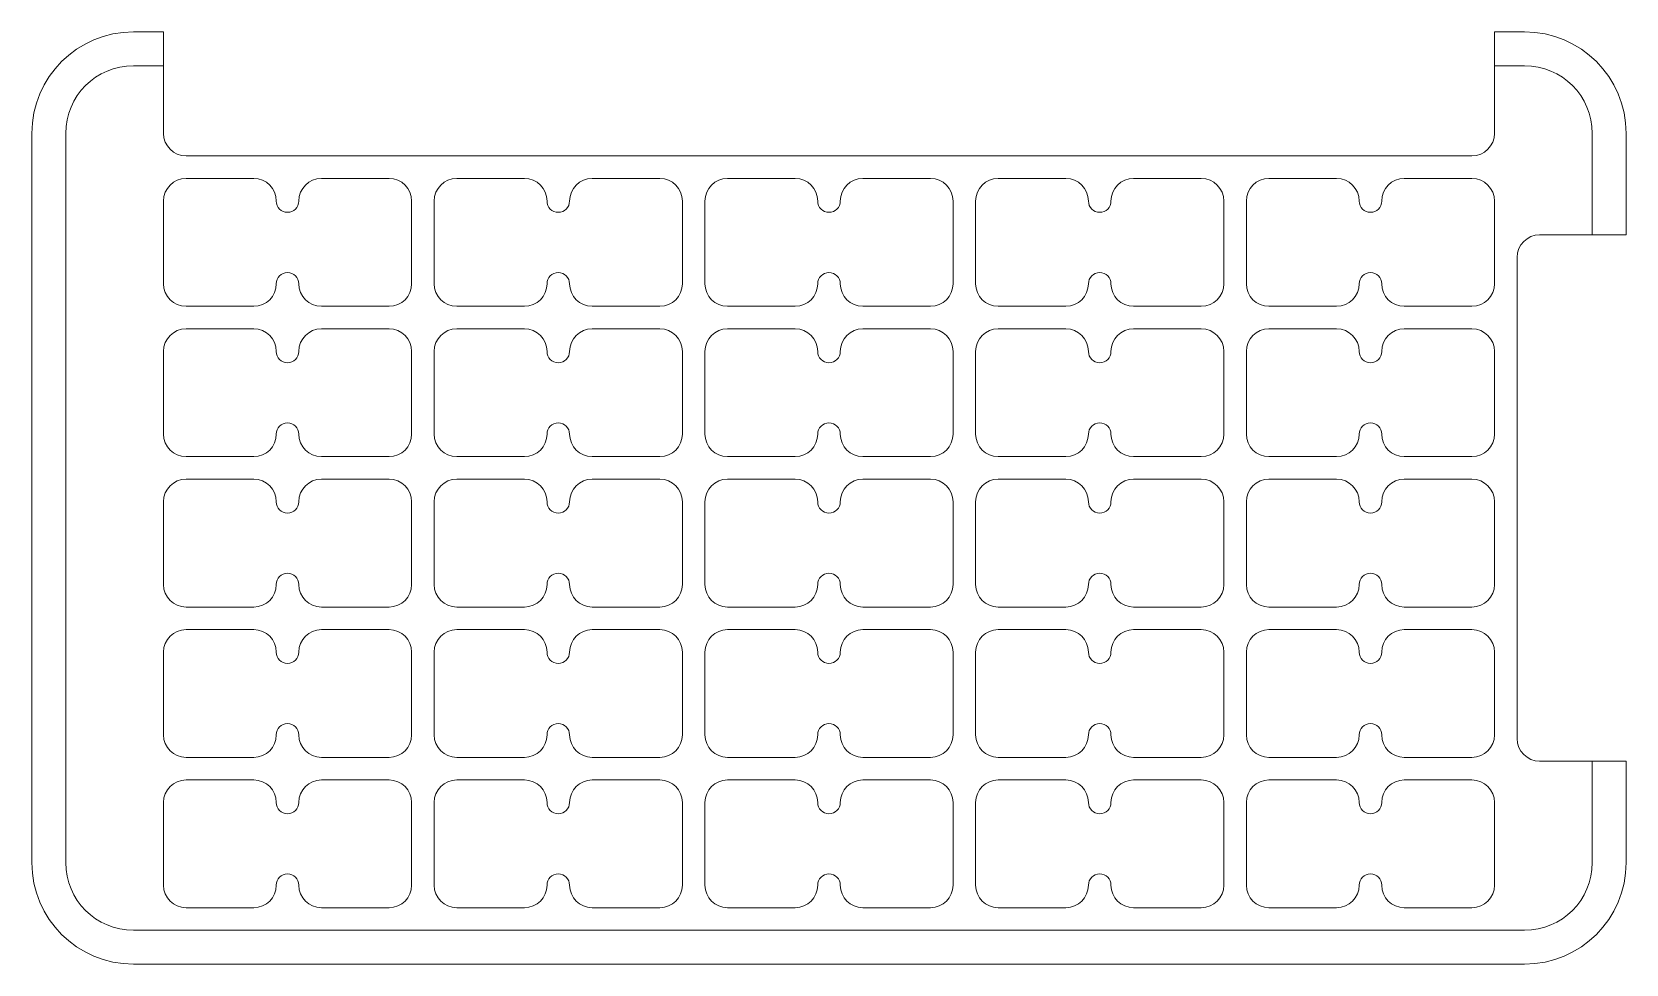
# Model space of a CAD drawing. Header units: millimetres. Extents: x -106 to 106, y -62 to 62.
import ezdxf

# ---------------------------------------------------------------- set-up
doc = ezdxf.new("R2010")
doc.units = ezdxf.units.MM

msp = doc.modelspace()

# ---------------------------------------------------------------- linework, layer by layer
at = {"color": 7, "linetype": 'Continuous', "lineweight": 15}
for p, q in [((-88.5, 62), (-92.5, 62)), ((-88.5, 48.5), (-88.5, 62)), ((88.5, 48.5), (88.5, 62)), ((92.5, 62), (88.5, 62)), ((-88.5, 57.5), (-92.5, 57.5)), ((92.5, 57.5), (88.5, 57.5)), ((-106, 48.5), (-106, -48.5)), ((-101.5, 48.5), (-101.5, -48.5)), ((101.5, 35), (101.5, 48.5)), ((106, 35), (106, 48.5)), ((-85.5, 45.5), (85.5, 45.5)), ((-76.5, 42.5), (-85.5, 42.5)), ((-58.5, 42.5), (-67.5, 42.5)), ((-40.5, 42.5), (-49.5, 42.5)), ((-22.5, 42.5), (-31.5, 42.5)), ((-4.5, 42.5), (-13.5, 42.5)), ((4.5, 42.5), (13.5, 42.5)), ((22.5, 42.5), (31.5, 42.5)), ((40.5, 42.5), (49.5, 42.5)), ((58.5, 42.5), (67.5, 42.5)), ((76.5, 42.5), (85.5, 42.5)), ((-88.5, 39.5), (-88.5, 28.5)), ((-55.5, 28.5), (-55.5, 39.5)), ((-52.5, 39.5), (-52.5, 28.5)), ((-19.5, 28.5), (-19.5, 39.5)), ((-16.5, 39.5), (-16.5, 28.5)), ((16.5, 39.5), (16.5, 28.5)), ((19.5, 28.5), (19.5, 39.5)), ((52.5, 39.5), (52.5, 28.5)), ((55.5, 28.5), (55.5, 39.5)), ((88.5, 39.5), (88.5, 28.5)), ((94.5, 35), (106, 35)), ((91.5, 32), (91.5, -32)), ((-85.5, 25.5), (-76.5, 25.5)), ((-67.5, 25.5), (-58.5, 25.5)), ((-49.5, 25.5), (-40.5, 25.5)), ((-31.5, 25.5), (-22.5, 25.5)), ((-13.5, 25.5), (-4.5, 25.5)), ((13.5, 25.5), (4.5, 25.5)), ((31.5, 25.5), (22.5, 25.5)), ((49.5, 25.5), (40.5, 25.5)), ((67.5, 25.5), (58.5, 25.5)), ((85.5, 25.5), (76.5, 25.5)), ((-76.5, 22.5), (-85.5, 22.5)), ((-58.5, 22.5), (-67.5, 22.5)), ((-40.5, 22.5), (-49.5, 22.5)), ((-22.5, 22.5), (-31.5, 22.5)), ((-4.5, 22.5), (-13.5, 22.5)), ((4.5, 22.5), (13.5, 22.5)), ((22.5, 22.5), (31.5, 22.5)), ((40.5, 22.5), (49.5, 22.5)), ((58.5, 22.5), (67.5, 22.5)), ((76.5, 22.5), (85.5, 22.5)), ((-88.5, 19.5), (-88.5, 8.5)), ((-55.5, 8.5), (-55.5, 19.5)), ((-52.5, 19.5), (-52.5, 8.5)), ((-19.5, 8.5), (-19.5, 19.5)), ((-16.5, 19.5), (-16.5, 8.5)), ((16.5, 19.5), (16.5, 8.5)), ((19.5, 8.5), (19.5, 19.5)), ((52.5, 19.5), (52.5, 8.5)), ((55.5, 8.5), (55.5, 19.5)), ((88.5, 19.5), (88.5, 8.5)), ((-85.5, 5.5), (-76.5, 5.5)), ((-67.5, 5.5), (-58.5, 5.5)), ((-49.5, 5.5), (-40.5, 5.5)), ((-31.5, 5.5), (-22.5, 5.5)), ((-13.5, 5.5), (-4.5, 5.5)), ((13.5, 5.5), (4.5, 5.5)), ((31.5, 5.5), (22.5, 5.5)), ((49.5, 5.5), (40.5, 5.5)), ((67.5, 5.5), (58.5, 5.5)), ((85.5, 5.5), (76.5, 5.5)), ((-76.5, 2.5), (-85.5, 2.5)), ((-58.5, 2.5), (-67.5, 2.5)), ((-40.5, 2.5), (-49.5, 2.5)), ((-22.5, 2.5), (-31.5, 2.5)), ((-4.5, 2.5), (-13.5, 2.5)), ((4.5, 2.5), (13.5, 2.5)), ((22.5, 2.5), (31.5, 2.5)), ((40.5, 2.5), (49.5, 2.5)), ((58.5, 2.5), (67.5, 2.5)), ((76.5, 2.5), (85.5, 2.5)), ((-88.5, -0.5), (-88.5, -11.5)), ((-55.5, -11.5), (-55.5, -0.5)), ((-52.5, -0.5), (-52.5, -11.5)), ((-19.5, -11.5), (-19.5, -0.5)), ((-16.5, -0.5), (-16.5, -11.5)), ((16.5, -0.5), (16.5, -11.5)), ((19.5, -11.5), (19.5, -0.5)), ((52.5, -0.5), (52.5, -11.5)), ((55.5, -11.5), (55.5, -0.5)), ((88.5, -0.5), (88.5, -11.5)), ((-85.5, -14.5), (-76.5, -14.5)), ((-67.5, -14.5), (-58.5, -14.5)), ((-49.5, -14.5), (-40.5, -14.5)), ((-31.5, -14.5), (-22.5, -14.5)), ((-13.5, -14.5), (-4.5, -14.5)), ((13.5, -14.5), (4.5, -14.5)), ((31.5, -14.5), (22.5, -14.5)), ((49.5, -14.5), (40.5, -14.5)), ((67.5, -14.5), (58.5, -14.5)), ((85.5, -14.5), (76.5, -14.5)), ((-76.5, -17.5), (-85.5, -17.5)), ((-58.5, -17.5), (-67.5, -17.5)), ((-40.5, -17.5), (-49.5, -17.5)), ((-22.5, -17.5), (-31.5, -17.5)), ((-4.5, -17.5), (-13.5, -17.5)), ((4.5, -17.5), (13.5, -17.5)), ((22.5, -17.5), (31.5, -17.5)), ((40.5, -17.5), (49.5, -17.5)), ((58.5, -17.5), (67.5, -17.5)), ((76.5, -17.5), (85.5, -17.5)), ((-88.5, -20.5), (-88.5, -31.5)), ((-55.5, -31.5), (-55.5, -20.5)), ((-52.5, -20.5), (-52.5, -31.5)), ((-19.5, -31.5), (-19.5, -20.5)), ((-16.5, -20.5), (-16.5, -31.5)), ((16.5, -20.5), (16.5, -31.5)), ((19.5, -31.5), (19.5, -20.5)), ((52.5, -20.5), (52.5, -31.5)), ((55.5, -31.5), (55.5, -20.5)), ((88.5, -20.5), (88.5, -31.5)), ((-85.5, -34.5), (-76.5, -34.5)), ((-67.5, -34.5), (-58.5, -34.5)), ((-49.5, -34.5), (-40.5, -34.5)), ((-31.5, -34.5), (-22.5, -34.5)), ((-13.5, -34.5), (-4.5, -34.5)), ((13.5, -34.5), (4.5, -34.5)), ((31.5, -34.5), (22.5, -34.5)), ((49.5, -34.5), (40.5, -34.5)), ((67.5, -34.5), (58.5, -34.5)), ((85.5, -34.5), (76.5, -34.5)), ((94.5, -35), (106, -35)), ((101.5, -48.5), (101.5, -35)), ((106, -48.5), (106, -35)), ((-76.5, -37.5), (-85.5, -37.5)), ((-58.5, -37.5), (-67.5, -37.5)), ((-40.5, -37.5), (-49.5, -37.5)), ((-22.5, -37.5), (-31.5, -37.5)), ((-4.5, -37.5), (-13.5, -37.5)), ((4.5, -37.5), (13.5, -37.5)), ((22.5, -37.5), (31.5, -37.5)), ((40.5, -37.5), (49.5, -37.5)), ((58.5, -37.5), (67.5, -37.5)), ((76.5, -37.5), (85.5, -37.5)), ((-88.5, -40.5), (-88.5, -51.5)), ((-55.5, -51.5), (-55.5, -40.5)), ((-52.5, -40.5), (-52.5, -51.5)), ((-19.5, -51.5), (-19.5, -40.5)), ((-16.5, -40.5), (-16.5, -51.5)), ((16.5, -40.5), (16.5, -51.5)), ((19.5, -51.5), (19.5, -40.5)), ((52.5, -40.5), (52.5, -51.5)), ((55.5, -51.5), (55.5, -40.5)), ((88.5, -40.5), (88.5, -51.5)), ((-85.5, -54.5), (-76.5, -54.5)), ((-67.5, -54.5), (-58.5, -54.5)), ((-49.5, -54.5), (-40.5, -54.5)), ((-31.5, -54.5), (-22.5, -54.5)), ((-13.5, -54.5), (-4.5, -54.5)), ((13.5, -54.5), (4.5, -54.5)), ((31.5, -54.5), (22.5, -54.5)), ((49.5, -54.5), (40.5, -54.5)), ((67.5, -54.5), (58.5, -54.5)), ((85.5, -54.5), (76.5, -54.5)), ((-92.5, -57.5), (92.5, -57.5)), ((-92.5, -62), (92.5, -62))]:
    msp.add_line(p, q, dxfattribs=at)
for centre, radius, start, end in [((-92.5, 48.5), 13.5, 90, 180), ((92.5, 48.5), 13.5, 0, 90), ((-92.5, 48.5), 9, 90, 180), ((92.5, 48.5), 9, 0, 90), ((-85.5, 48.5), 3, 180, 270), ((85.5, 48.5), 3, 270, 0), ((-85.5, 39.5), 3, 90, 180), ((-76.5, 39.5), 3, 0, 90), ((-67.5, 39.5), 3, 90, 180), ((-58.5, 39.5), 3, 0, 90), ((-49.5, 39.5), 3, 90, 180), ((-40.5, 39.5), 3, 0, 90), ((-31.5, 39.5), 3, 90, 180), ((-22.5, 39.5), 3, 0, 90), ((-13.5, 39.5), 3, 90, 180), ((-4.5, 39.5), 3, 0, 90), ((4.5, 39.5), 3, 90, 180), ((13.5, 39.5), 3, 0, 90), ((22.5, 39.5), 3, 90, 180), ((31.5, 39.5), 3, 0, 90), ((40.5, 39.5), 3, 90, 180), ((49.5, 39.5), 3, 0, 90), ((58.5, 39.5), 3, 90, 180), ((67.5, 39.5), 3, 0, 90), ((76.5, 39.5), 3, 90, 180), ((85.5, 39.5), 3, 0, 90), ((-72, 39.5), 1.5, 180, 0), ((-36, 39.5), 1.5, 180, 0), ((0, 39.5), 1.5, 180, 0), ((36, 39.5), 1.5, 180, 0), ((72, 39.5), 1.5, 180, 0), ((94.5, 32), 3, 90, 180), ((-72, 28.5), 1.5, 0, 180), ((-36, 28.5), 1.5, 0, 180), ((0, 28.5), 1.5, 0, 180), ((36, 28.5), 1.5, 0, 180), ((72, 28.5), 1.5, 0, 180), ((-85.5, 28.5), 3, 180, 270), ((-76.5, 28.5), 3, 270, 0), ((-67.5, 28.5), 3, 180, 270), ((-58.5, 28.5), 3, 270, 0), ((-49.5, 28.5), 3, 180, 270), ((-40.5, 28.5), 3, 270, 0), ((-31.5, 28.5), 3, 180, 270), ((-22.5, 28.5), 3, 270, 0), ((-13.5, 28.5), 3, 180, 270), ((-4.5, 28.5), 3, 270, 0), ((4.5, 28.5), 3, 180, 270), ((13.5, 28.5), 3, 270, 0), ((22.5, 28.5), 3, 180, 270), ((31.5, 28.5), 3, 270, 0), ((40.5, 28.5), 3, 180, 270), ((49.5, 28.5), 3, 270, 0), ((58.5, 28.5), 3, 180, 270), ((67.5, 28.5), 3, 270, 0), ((76.5, 28.5), 3, 180, 270), ((85.5, 28.5), 3, 270, 0), ((-85.5, 19.5), 3, 90, 180), ((-76.5, 19.5), 3, 0, 90), ((-67.5, 19.5), 3, 90, 180), ((-58.5, 19.5), 3, 0, 90), ((-49.5, 19.5), 3, 90, 180), ((-40.5, 19.5), 3, 0, 90), ((-31.5, 19.5), 3, 90, 180), ((-22.5, 19.5), 3, 0, 90), ((-13.5, 19.5), 3, 90, 180), ((-4.5, 19.5), 3, 0, 90), ((4.5, 19.5), 3, 90, 180), ((13.5, 19.5), 3, 0, 90), ((22.5, 19.5), 3, 90, 180), ((31.5, 19.5), 3, 0, 90), ((40.5, 19.5), 3, 90, 180), ((49.5, 19.5), 3, 0, 90), ((58.5, 19.5), 3, 90, 180), ((67.5, 19.5), 3, 0, 90), ((76.5, 19.5), 3, 90, 180), ((85.5, 19.5), 3, 0, 90), ((-72, 19.5), 1.5, 180, 0), ((-36, 19.5), 1.5, 180, 0), ((0, 19.5), 1.5, 180, 0), ((36, 19.5), 1.5, 180, 0), ((72, 19.5), 1.5, 180, 0), ((-85.5, 8.5), 3, 180, 270), ((-76.5, 8.5), 3, 270, 0), ((-72, 8.5), 1.5, 0, 180), ((-67.5, 8.5), 3, 180, 270), ((-58.5, 8.5), 3, 270, 0), ((-49.5, 8.5), 3, 180, 270), ((-40.5, 8.5), 3, 270, 0), ((-36, 8.5), 1.5, 0, 180), ((-31.5, 8.5), 3, 180, 270), ((-22.5, 8.5), 3, 270, 0), ((-13.5, 8.5), 3, 180, 270), ((-4.5, 8.5), 3, 270, 0), ((0, 8.5), 1.5, 0, 180), ((4.5, 8.5), 3, 180, 270), ((13.5, 8.5), 3, 270, 0), ((22.5, 8.5), 3, 180, 270), ((31.5, 8.5), 3, 270, 0), ((36, 8.5), 1.5, 0, 180), ((40.5, 8.5), 3, 180, 270), ((49.5, 8.5), 3, 270, 0), ((58.5, 8.5), 3, 180, 270), ((67.5, 8.5), 3, 270, 0), ((72, 8.5), 1.5, 0, 180), ((76.5, 8.5), 3, 180, 270), ((85.5, 8.5), 3, 270, 0), ((-85.5, -0.5), 3, 90, 180), ((-76.5, -0.5), 3, 0, 90), ((-67.5, -0.5), 3, 90, 180), ((-58.5, -0.5), 3, 0, 90), ((-49.5, -0.5), 3, 90, 180), ((-40.5, -0.5), 3, 0, 90), ((-31.5, -0.5), 3, 90, 180), ((-22.5, -0.5), 3, 0, 90), ((-13.5, -0.5), 3, 90, 180), ((-4.5, -0.5), 3, 0, 90), ((4.5, -0.5), 3, 90, 180), ((13.5, -0.5), 3, 0, 90), ((22.5, -0.5), 3, 90, 180), ((31.5, -0.5), 3, 0, 90), ((40.5, -0.5), 3, 90, 180), ((49.5, -0.5), 3, 0, 90), ((58.5, -0.5), 3, 90, 180), ((67.5, -0.5), 3, 0, 90), ((76.5, -0.5), 3, 90, 180), ((85.5, -0.5), 3, 0, 90), ((-72, -0.5), 1.5, 180, 0), ((-36, -0.5), 1.5, 180, 0), ((0, -0.5), 1.5, 180, 0), ((36, -0.5), 1.5, 180, 0), ((72, -0.5), 1.5, 180, 0), ((-72, -11.5), 1.5, 0, 180), ((-36, -11.5), 1.5, 0, 180), ((0, -11.5), 1.5, 0, 180), ((36, -11.5), 1.5, 0, 180), ((72, -11.5), 1.5, 0, 180), ((-85.5, -11.5), 3, 180, 270), ((-76.5, -11.5), 3, 270, 0), ((-67.5, -11.5), 3, 180, 270), ((-58.5, -11.5), 3, 270, 0), ((-49.5, -11.5), 3, 180, 270), ((-40.5, -11.5), 3, 270, 0), ((-31.5, -11.5), 3, 180, 270), ((-22.5, -11.5), 3, 270, 0), ((-13.5, -11.5), 3, 180, 270), ((-4.5, -11.5), 3, 270, 0), ((4.5, -11.5), 3, 180, 270), ((13.5, -11.5), 3, 270, 0), ((22.5, -11.5), 3, 180, 270), ((31.5, -11.5), 3, 270, 0), ((40.5, -11.5), 3, 180, 270), ((49.5, -11.5), 3, 270, 0), ((58.5, -11.5), 3, 180, 270), ((67.5, -11.5), 3, 270, 0), ((76.5, -11.5), 3, 180, 270), ((85.5, -11.5), 3, 270, 0), ((-85.5, -20.5), 3, 90, 180), ((-76.5, -20.5), 3, 0, 90), ((-67.5, -20.5), 3, 90, 180), ((-58.5, -20.5), 3, 0, 90), ((-49.5, -20.5), 3, 90, 180), ((-40.5, -20.5), 3, 0, 90), ((-31.5, -20.5), 3, 90, 180), ((-22.5, -20.5), 3, 0, 90), ((-13.5, -20.5), 3, 90, 180), ((-4.5, -20.5), 3, 0, 90), ((4.5, -20.5), 3, 90, 180), ((13.5, -20.5), 3, 0, 90), ((22.5, -20.5), 3, 90, 180), ((31.5, -20.5), 3, 0, 90), ((40.5, -20.5), 3, 90, 180), ((49.5, -20.5), 3, 0, 90), ((58.5, -20.5), 3, 90, 180), ((67.5, -20.5), 3, 0, 90), ((76.5, -20.5), 3, 90, 180), ((85.5, -20.5), 3, 0, 90), ((-72, -20.5), 1.5, 180, 0), ((-36, -20.5), 1.5, 180, 0), ((0, -20.5), 1.5, 180, 0), ((36, -20.5), 1.5, 180, 0), ((72, -20.5), 1.5, 180, 0), ((-85.5, -31.5), 3, 180, 270), ((-76.5, -31.5), 3, 270, 0), ((-72, -31.5), 1.5, 0, 180), ((-67.5, -31.5), 3, 180, 270), ((-58.5, -31.5), 3, 270, 0), ((-49.5, -31.5), 3, 180, 270), ((-40.5, -31.5), 3, 270, 0), ((-36, -31.5), 1.5, 0, 180), ((-31.5, -31.5), 3, 180, 270), ((-22.5, -31.5), 3, 270, 0), ((-13.5, -31.5), 3, 180, 270), ((-4.5, -31.5), 3, 270, 0), ((0, -31.5), 1.5, 0, 180), ((4.5, -31.5), 3, 180, 270), ((13.5, -31.5), 3, 270, 0), ((22.5, -31.5), 3, 180, 270), ((31.5, -31.5), 3, 270, 0), ((36, -31.5), 1.5, 0, 180), ((40.5, -31.5), 3, 180, 270), ((49.5, -31.5), 3, 270, 0), ((58.5, -31.5), 3, 180, 270), ((67.5, -31.5), 3, 270, 0), ((72, -31.5), 1.5, 0, 180), ((76.5, -31.5), 3, 180, 270), ((85.5, -31.5), 3, 270, 0), ((94.5, -32), 3, 180, 270), ((-85.5, -40.5), 3, 90, 180), ((-76.5, -40.5), 3, 0, 90), ((-67.5, -40.5), 3, 90, 180), ((-58.5, -40.5), 3, 0, 90), ((-49.5, -40.5), 3, 90, 180), ((-40.5, -40.5), 3, 0, 90), ((-31.5, -40.5), 3, 90, 180), ((-22.5, -40.5), 3, 0, 90), ((-13.5, -40.5), 3, 90, 180), ((-4.5, -40.5), 3, 0, 90), ((4.5, -40.5), 3, 90, 180), ((13.5, -40.5), 3, 0, 90), ((22.5, -40.5), 3, 90, 180), ((31.5, -40.5), 3, 0, 90), ((40.5, -40.5), 3, 90, 180), ((49.5, -40.5), 3, 0, 90), ((58.5, -40.5), 3, 90, 180), ((67.5, -40.5), 3, 0, 90), ((76.5, -40.5), 3, 90, 180), ((85.5, -40.5), 3, 0, 90), ((-72, -40.5), 1.5, 180, 0), ((-36, -40.5), 1.5, 180, 0), ((0, -40.5), 1.5, 180, 0), ((36, -40.5), 1.5, 180, 0), ((72, -40.5), 1.5, 180, 0), ((-92.5, -48.5), 13.5, 180, 270), ((-92.5, -48.5), 9, 180, 270), ((92.5, -48.5), 9, 270, 0), ((92.5, -48.5), 13.5, 270, 0), ((-72, -51.5), 1.5, 0, 180), ((-36, -51.5), 1.5, 0, 180), ((0, -51.5), 1.5, 0, 180), ((36, -51.5), 1.5, 0, 180), ((72, -51.5), 1.5, 0, 180), ((-85.5, -51.5), 3, 180, 270), ((-76.5, -51.5), 3, 270, 0), ((-67.5, -51.5), 3, 180, 270), ((-58.5, -51.5), 3, 270, 0), ((-49.5, -51.5), 3, 180, 270), ((-40.5, -51.5), 3, 270, 0), ((-31.5, -51.5), 3, 180, 270), ((-22.5, -51.5), 3, 270, 0), ((-13.5, -51.5), 3, 180, 270), ((-4.5, -51.5), 3, 270, 0), ((4.5, -51.5), 3, 180, 270), ((13.5, -51.5), 3, 270, 0), ((22.5, -51.5), 3, 180, 270), ((31.5, -51.5), 3, 270, 0), ((40.5, -51.5), 3, 180, 270), ((49.5, -51.5), 3, 270, 0), ((58.5, -51.5), 3, 180, 270), ((67.5, -51.5), 3, 270, 0), ((76.5, -51.5), 3, 180, 270), ((85.5, -51.5), 3, 270, 0)]:
    msp.add_arc(centre, radius, start, end, dxfattribs=at)

doc.saveas('drawing.dxf')
